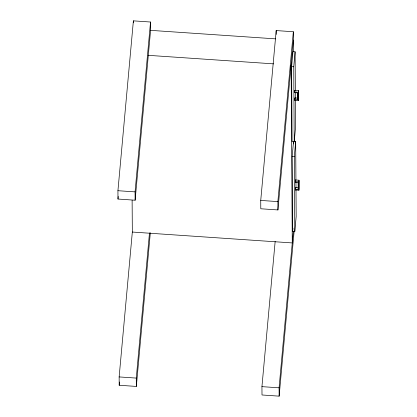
<?xml version="1.0" encoding="UTF-8"?>
<svg xmlns="http://www.w3.org/2000/svg" width="417" height="417" viewBox="0 0 417 417"><rect width="100%" height="100%" fill="white"/><g stroke="black" fill="none" stroke-linecap="round" stroke-linejoin="round"><path stroke-width="0.63" d="M117.933 190.71L133.388 20.85L150.527 22.018L150.579 30.352L135.124 200.217L117.985 199.05L117.933 190.71L135.066 191.877L135.124 200.217M117.985 199.05L118.22 196.464M135.066 191.877L150.527 22.018M150.318 232.775L136.333 386.429L119.199 385.261L119.142 376.926L132.33 232.045L132.121 200.233M119.199 385.261L119.491 382.019M136.333 386.429L136.281 378.089L149.495 232.868M293.38 40.074L277.925 209.939L260.787 208.771L260.734 200.431L276.19 30.571L293.328 31.739L293.459 51.76M277.925 209.939L277.868 201.599L293.328 31.739M294.121 231.477L279.135 396.15L262.001 394.982L261.944 386.648L275.163 241.422M295.413 100.315L295.585 126.836L294.22 141.827L292.093 141.681L291.608 66.637L292.969 51.651L295.095 51.797L295.351 90.609M294.22 141.827L293.735 66.783L295.095 51.797M297.597 99.799L297.556 92.85L294.699 92.657L294.845 90.296L298.431 90.536L298.483 98.876L298.332 100.544L294.746 100.299L294.897 97.938L297.754 98.131L297.597 99.799L294.746 99.606M294.746 100.299L294.897 97.938M295.997 189.99L296.169 216.512L294.803 231.498L292.677 231.357L292.192 156.312L293.552 141.327L293.573 143.912M298.332 100.544L298.431 90.536M294.803 231.498L294.319 156.458L295.679 141.472L294.084 141.363M298.186 189.474L298.139 182.526L295.283 182.333L295.429 179.967L299.015 180.212L299.067 188.552L298.916 190.22L295.33 189.975L295.481 187.614L298.337 187.806L298.186 189.474L295.33 189.282M295.283 182.333L295.429 179.967M295.33 189.975L295.434 188.865M292.677 231.357L292.963 228.235M279.135 396.15L279.082 387.81L293.318 231.404M298.916 190.22L299.015 180.212M150.579 30.352L275.595 38.864M148.004 55.315L273.625 63.864M291.608 66.637L293.735 66.783M298.28 92.209L294.694 91.964L294.699 92.657M292.192 156.312L294.319 156.458M295.278 181.64L298.864 181.88M260.734 200.431L277.868 201.599M132.33 232.045L292.265 242.929L291.108 65.057M119.142 376.926L136.281 378.089M261.944 386.648L279.082 387.81M297.717 93.08L297.754 98.131M298.301 182.755L298.337 187.806M295.361 92.553L295.398 98.376M295.679 141.472L295.934 180.285M295.945 182.224L295.987 188.046M294.845 90.296L294.85 90.989M295.481 187.614L295.486 188.307M276.19 30.571L276.216 34.418M133.388 20.85L133.404 22.773"/></g></svg>
